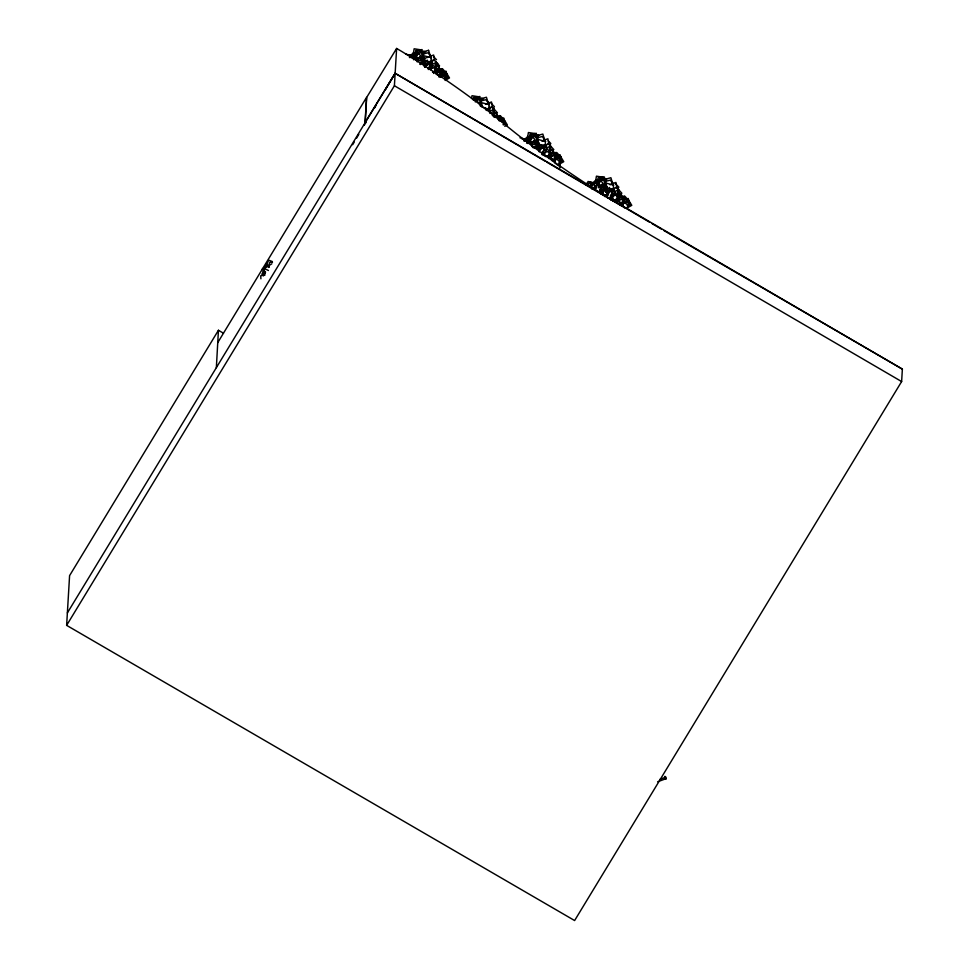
<?xml version="1.0" encoding="UTF-8"?>
<svg xmlns="http://www.w3.org/2000/svg" width="969" height="969" viewBox="0 0 969 969"><rect width="100%" height="100%" fill="white"/><g stroke="black" fill="none" stroke-linecap="round" stroke-linejoin="round"><path stroke-width="1.45" d="M262.853 274.166L262.914 271.308M544.735 155.149L544.82 152.848L542.361 151.552M612.699 201.092L612.868 196.489L610.397 195.205M364.247 125.243L365.797 122.651L365.192 122.276L395.146 73.305L902.369 369.128L901.63 381.556L574.617 920.55L66.631 625.356L69.586 575.634L218.437 330.284L223.464 333.215M218.437 330.284L216.353 367.651M365.192 122.276L366.67 97.421L396.624 48.45L401.529 51.333A199.529 37.706 31.5 0 1 483.046 106.881L505.285 124.759A223.827 42.297 31.5 0 0 610.543 199.214L649.618 222.252M66.631 625.356L394.407 85.744L396.624 48.45M440.592 77.132L440.847 72.711L435.953 70.846M554.752 162.356L555.104 156.457L550.21 154.592M622.801 205.997L623.152 200.098L618.246 198.233M264.21 272.822L264.549 268.595M415.338 54.543L415.701 50.533L422.157 49.564M473.32 100.134L473.562 97.469L480.006 96.5M529.595 138.288L529.958 134.279L536.414 133.31M597.643 181.93L598.006 177.921L604.45 176.952M423.901 60.817L423.126 64.329L423.938 58.201L423.09 64.378M537.468 148.124L538.195 141.946L537.347 148.124L538.158 144.563M605.516 191.777L606.243 185.588L605.395 191.765M423.126 64.329L423.938 58.201M537.383 148.075L538.195 141.946M606.243 185.588L605.431 191.717L606.194 188.204M265.603 267.02L266.063 264.198M412.988 55.851L414.138 48.777L420.764 49.807M471.528 98.535L471.988 95.713L478.613 96.743M527.245 139.597L528.396 132.523L535.021 133.552M595.281 183.238L596.432 176.164L603.069 177.206M416.561 54.676L417.409 50.872L423.925 52.471L422.52 58.806M474.701 100.352L475.258 97.808L481.775 99.407L480.37 105.742M530.818 138.422L531.666 134.618L538.183 136.217L536.778 142.552M598.866 182.075L599.714 178.272L606.231 179.859L604.813 186.193M420.352 64.572L420.934 62.113M534.609 148.318L535.191 145.859M602.355 193.194L603.239 189.5M587.287 184.352L588.013 181.457L594.469 183.129M425.028 66.885L429.848 61.544C421.563 72.191 426.893 64.548 423.078 58.782L424.628 66.849L429.788 61.531M539.2 150.558L537.335 142.528L538.909 146.743L538.885 150.595M439.393 76.478L440.217 73.608L445.849 77.98M553.65 160.224L554.474 157.353L560.106 161.726L558.859 166.026M621.686 203.865L622.522 201.007L628.154 205.38L627.318 208.238M445.159 80.488L446.806 75.437L442.712 73.935M503.832 124.892L504.655 122.36L499.205 120.374M559.004 165.505L561.063 159.17L555.612 157.184M627.464 207.875L629.111 202.824L625.017 201.322M433.64 73.462L435.263 68.46L442.385 70.846L441.573 73.341M499.423 120.277L500.234 117.77L493.124 115.396M547.897 157.208L549.52 152.206L556.642 154.58L555.818 157.087M615.945 200.849L617.568 195.859L624.678 198.233M424.059 65.686L425.016 62.876L424.652 59.799L423.211 62.064M428.298 69.562L430.212 63.942L425.016 62.876M444.19 74.77L445.146 71.96L441.246 71.161M502.039 121.706L502.996 118.896L499.096 118.097M538.316 149.42L539.273 146.622L544.469 147.688L542.083 154.713M558.447 158.516L559.392 155.706L555.503 154.907M626.495 202.158L627.44 199.348L623.551 198.548M268.098 267.274L269.891 262.187L272.471 262.333M265.954 266.802L268.619 260.128L272.386 261.545M424.882 66.982L424.943 62.307M544.081 145.314L539.139 150.728L539.2 146.053M606.994 194.151L612.081 188.919C603.869 199.614 609.198 191.898 605.371 186.169L607.188 194.381L607.248 189.706M416.27 60.417L417.639 57.752L415.192 56.117M530.527 144.163L531.884 141.486M598.576 187.804L599.932 185.14L597.498 183.504M413.787 58.394L417.154 52.096L420.546 55.596L417.179 61.895M430.963 62.634L432.307 60.114M435.02 64.875L436.377 62.355L433.833 59.727M488.812 109.57L490.157 107.05M493.039 109.17L494.384 106.651L490.992 103.162M492.882 111.81L494.226 109.291L491.683 106.663M528.044 142.14L531.412 135.842L534.803 139.342L531.436 145.641M549.435 145.98L550.792 143.46L548.248 140.844M549.278 148.62L550.634 146.101L548.091 143.473M596.08 185.794L599.46 179.495L602.839 182.984L600.15 188.022M617.483 189.633L618.828 187.114L615.436 183.613M617.326 192.262L618.67 189.742L616.127 187.114M263.411 275.947L265.567 272.071M413.557 59.775L414.926 57.353L418.572 61.289M527.814 143.521L529.183 141.099L532.829 145.035M594.494 189.585L597.231 184.74L600.877 188.676L598.818 192.31M605.976 189.888L607.333 187.598M352.668 144.708L354.218 142.116M356.531 138.216L358.845 134.328M374.3 108.358L375.839 105.754M385.105 90.178L395.146 73.305L545.377 161.314M217.698 342.711L366.561 97.372L365.083 122.227L365.797 122.651M67.37 612.917L395.146 73.305M262.999 274.615L264.888 271.514M412.964 56.093L414.223 54.034L415.81 55.936M527.221 139.839L528.48 137.78M415.471 58.067L418.705 52.907L424.107 52.907L420.861 58.067L418.172 58.067M475.27 101.902L476.566 99.843L481.956 99.843L479.364 103.974M529.728 141.813L532.962 136.653L538.364 136.653L535.118 141.813L532.429 141.813M597.764 185.454L601.01 180.295L606.412 180.295L603.166 185.454M424.676 66.776L423.38 61.229L424.761 58.891M441.077 71.04L442.554 68.823L446.539 73.341L445.05 75.546M502.899 122.482L504.389 120.277L500.416 115.759M537.529 144.853L539.018 142.637M559.307 159.291L560.797 157.087L556.812 152.569M605.577 188.507L607.054 186.29M623.37 198.427L624.86 196.21L628.833 200.728L627.355 202.945M548.611 158.528L550.113 156.687L555.14 162.162M616.647 202.182L618.149 200.341L623.176 205.803M476.833 99.456L478.541 97.397L483.604 98.862M533.241 136.266L534.949 134.206L538.74 135.297M601.277 179.919L602.984 177.848L606.788 178.95M411.534 56.808L414.054 53.828M261.787 274.227L264.295 271.235M411.074 56.468L413.06 54.24M524.338 141.329L527.318 137.986M592.374 184.982L595.366 181.627M539.285 150.631L541.211 148.499M544.106 145.289L542.18 147.433L546.274 146.719M609.259 192.141L606.933 194.236M612.142 188.943L610.216 191.075L614.31 190.36M604.801 196.089L606.485 194.236M611.1 200.317L612.771 198.463M430.248 69.732L432.283 67.527L427.486 63.009M445.183 77.75L447.218 75.546L442.421 71.028M503.032 124.686L505.079 122.482L500.27 117.964M559.44 161.496L561.475 159.291L556.678 154.774M538.946 150.498L544.045 145.277M589.891 187.259L593.016 184.062L596.807 187.041M410.408 55.681L413.557 52.641M410.335 57.559L413.472 54.53L416.488 55.403L413.351 58.431M524.665 139.427L527.814 136.387M524.592 141.292L527.73 138.276L530.746 139.148L526.555 143.182M592.713 183.068L595.85 180.04M594.421 189.839L596.529 187.901L593.803 187.732M409.899 57.159L415.471 52.278L417.118 54.3M524.156 140.905L529.728 136.023L531.375 138.046M592.204 184.558L597.764 179.665L599.423 181.7M430.769 66.813L432.816 65.08L437.322 70.022L434.245 72.614M545.026 150.546L547.073 148.826L551.579 153.768L547.485 157.22M613.074 194.2L615.121 192.468L619.627 197.422L615.521 200.874M414.405 56.081L416.634 54.3M419.965 64.184L423.586 61.737L419.71 57.45M534.222 147.93L536.644 146.295M599.847 193.194L605.891 189.125L602.003 184.837M269.6 265.203L271.853 263.786M445.643 80.1L449.495 77.944L446.043 72.312M504.776 126.321L507.344 124.88L503.892 119.248M558.628 164.573L563.752 161.69L560.3 156.057M627.948 207.499L631.788 205.331L628.336 199.699M434.984 70.798L438.909 68.872L441.573 74.94L438.969 76.224M494.154 117.092L496.758 115.808L498.902 120.665M550.549 153.901L553.166 152.617L555.831 158.686L551.918 160.612M618.597 197.555L621.214 196.271L623.879 202.327L619.954 204.253M600.647 193.873L603.239 192.625M585.76 184.776L591.09 182.402L591.768 188.955M431.98 64.257L436.22 62.513L436.316 69.611M489.829 111.181L494.069 109.449L494.178 116.546M546.237 148.003L550.477 146.258L550.574 153.356M614.273 191.644L618.513 189.9L618.622 197.01M604.511 196.525L608.423 194.999M409.415 57.583L411.849 56.638M591.72 184.97L594.154 184.037M599.557 192.189L603.239 190.772M429.812 69.114L433.446 67.745L437.407 70.567L432.562 72.396M541.647 153.78L547.703 151.479L551.664 154.313L545.608 156.603L542.64 154.483M660.071 779.233L665.727 777.211A1.466 0.63 69.6 0 1 666.078 778.604L666.042 778.87A1.466 0.63 69.6 0 1 665.061 778.701M657.636 781.789L666.078 778.652M424.458 61.955L427.22 60.962L430.902 67.467L428.141 68.46M429.485 56.505L433.652 55.039L434.536 60.175L427.608 62.622L427.159 60.054M487.346 103.441L491.501 101.975L492.397 107.111L485.457 109.545M543.742 140.251L547.909 138.785L548.793 143.921L541.865 146.367M611.79 183.892L615.945 182.426L616.841 187.562L609.913 190.009L609.465 187.441M438.206 69.913L441.852 68.654L442.663 75.861M439.018 77.132L441.452 76.285M444.868 78.441L447.678 77.472L445.861 71.028M496.055 116.849L499.701 115.59L500.355 121.355M500.9 118.933L503.71 117.964L505.527 124.407M552.463 153.659L556.109 152.399L556.921 159.606M557.308 155.743L560.118 154.774L561.935 161.217L559.125 162.186M553.275 160.878L555.709 160.03M620.511 197.301L624.145 196.041L624.957 203.26M620.112 204.943L623.745 203.672M627.173 205.828L629.983 204.859L628.166 198.415M485.53 104.325L488.388 103.538L486.426 97.251L479.292 99.226L481.242 105.512M541.937 141.135L544.796 140.348L542.834 134.061L535.687 136.035L537.65 142.322M609.973 184.776L612.832 183.989L610.882 177.715L603.735 179.689L605.698 185.963M422.218 54.155L428.104 52.786L431.484 57.789M481.545 100.74L485.953 99.722L489.333 104.725M537.94 137.55L542.361 136.532L545.741 141.535M604.523 181.542L610.397 180.173L613.777 185.176M409.79 56.65L412.334 56.141M524.047 140.396L526.591 139.887M590.811 184.292L593.367 183.783M265.118 274.93L260.709 275.79L260.915 278.818M427.923 63.688L432.017 62.973M487.141 110.381L489.866 109.909M411.001 56.19L416.21 55.669M525.259 139.936L530.467 139.415M593.307 183.577L598.515 183.056M407.549 55.1L413.666 55.415M521.807 138.846L526.7 139.1M589.842 182.487L594.736 182.741M435.335 72.409L442.021 72.941M549.593 156.154L552.269 156.372M617.641 199.796L620.317 200.014M543.645 149.965L546.407 150.256L545.838 144.272M611.681 193.606L614.455 193.897L613.874 187.925M435.275 65.759L438.787 66.389L440.192 70.458M549.532 149.505L553.045 150.134L554.45 154.204M419.226 60.429L423.38 61.229M435.541 68.714L438.315 69.247M493.403 115.65L496.164 116.183M533.483 144.163L537.638 144.975L539.261 151.903M548.418 152.194L552.572 152.993M616.466 195.835L620.608 196.646M607.321 190.263L612.505 191.329L610.131 198.354L607.527 197.821M483.386 107.68L489.018 109.097L488.861 104.519L481.823 102.738L481.981 107.317M405.708 54.058L412.164 55.742M519.965 137.804L525.137 139.148M420.691 50.461L425.754 51.926M430.309 61.58L432.319 62.161M544.566 145.326L546.577 145.907M265.845 269.225L268.425 270.496M436.014 74.129L438.327 75.291M546.807 156.13L552.584 159.037M614.855 199.771L620.62 202.678M428.104 67.806L430.563 69.102M652.198 223.754L661.318 229.047M663.922 230.561L902.369 369.128M394.407 85.744L901.63 381.556M546.613 162.041L621.723 206.046M492.288 115.384L495.268 117.503M622.401 206.167L624.654 207.923M554.353 162.526L557.732 165.142M524.968 140.408L527.814 142.649M410.711 56.674L413.557 58.903M624.714 198.415L629.523 202.933M609.78 190.396L614.588 194.914M541.744 146.755L546.54 151.273M475.004 99.032L478.395 102.532M433.991 57.098L436.534 59.727M269.334 266.984L267.468 265.046L262.284 269.055L265.07 271.95M587.032 182.923L588.958 184.982M435.856 72.941L437.867 75.134M490.677 112.016L495.183 116.958M604.922 185.091L606.873 187.235M536.874 141.45L538.825 143.594L539.2 146.525M422.617 57.704L424.567 59.848M617.992 188.955L621.88 193.243M617.834 191.596L621.723 195.883M549.956 145.314L553.832 149.601M549.798 147.942L553.674 152.23M533.967 141.195L537.843 145.483M493.548 108.504L497.436 112.792M493.391 111.132L497.279 115.42M435.699 61.568L439.575 65.856M435.541 64.196L439.417 68.484M599.654 189.621L603.735 194.2M531.606 145.968L533.241 147.809M601.325 184.813L602.827 186.702M533.277 141.171L534.779 143.049M419.02 57.425L420.522 59.303M599.981 185.043L601.616 187.392M605.492 186.872L607.89 190.493M537.456 143.23L539.055 145.641M423.199 59.484L424.797 61.895M665.691 777.15L665.546 776.908A1.466 0.63 69.6 0 0 664.564 776.75M613.207 194.854L609.525 188.349L606.751 189.343L608.229 191.947M545.159 151.212L541.477 144.708L538.716 145.701L540.181 148.305M485.081 107.898L486.547 110.502M268.752 267.468L267.662 265.288L263.653 269.733L265.288 273.004M612.263 182.16L613.123 184.425M544.215 138.519L545.075 140.784M487.819 101.709L488.679 103.974M429.957 54.773L430.817 57.038M605.371 186.169L606.921 190.493M537.335 142.528L538.873 146.852M423.078 58.782L424.616 63.106M622.498 197.846L621.093 193.776L617.58 193.146L618.997 197.216M604.62 184.207L606.037 188.277M550.004 150.861L550.949 153.574M536.584 140.566L537.989 144.635M498.054 117.394L496.637 113.325L493.136 112.695L494.541 116.764M480.176 103.756L481.121 106.469M435.747 67.115L436.692 69.829M422.327 56.82L423.732 60.89M617.398 194.939L618.186 197.446M549.362 151.297L550.138 153.805M610.579 196.101L611.657 199.917M542.531 152.46L543.246 155.004M559.21 162.877L560.155 167.249M604.196 184.304L604.91 188.047L604.91 184.086M536.148 140.662L537.105 145.641M421.89 56.917L422.847 61.895M559.852 165.178L560.3 167.746M603.869 186.484L604.293 189.125M437.552 63.227L437.976 65.856M606.957 187.187L607.393 191.668M489.43 107.462L489.999 113.446M431.58 60.526L432.15 66.51M536.862 140.444L536.887 145.689M480.467 103.635L480.479 106.251M422.617 56.699L422.629 61.943M595.765 181.918L590.545 186.956L593.561 187.829L598.781 182.802L595.765 181.918M615.739 195.132L609.695 197.422L613.656 200.244L619.712 197.955L615.739 195.132M428.577 50.327L421.43 52.29L423.392 58.576L430.539 56.602L428.577 50.327M605.673 188.616L601.531 187.816L603.154 194.745L607.309 195.556L605.673 188.616M431.011 57.583L423.974 55.802L424.131 60.381L431.169 62.161L431.011 57.583M545.268 141.329L538.231 139.548L538.389 144.127L545.426 145.907L545.268 141.329M613.316 184.97L606.267 183.189L606.424 187.78L613.462 189.561L613.316 184.97"/></g></svg>
